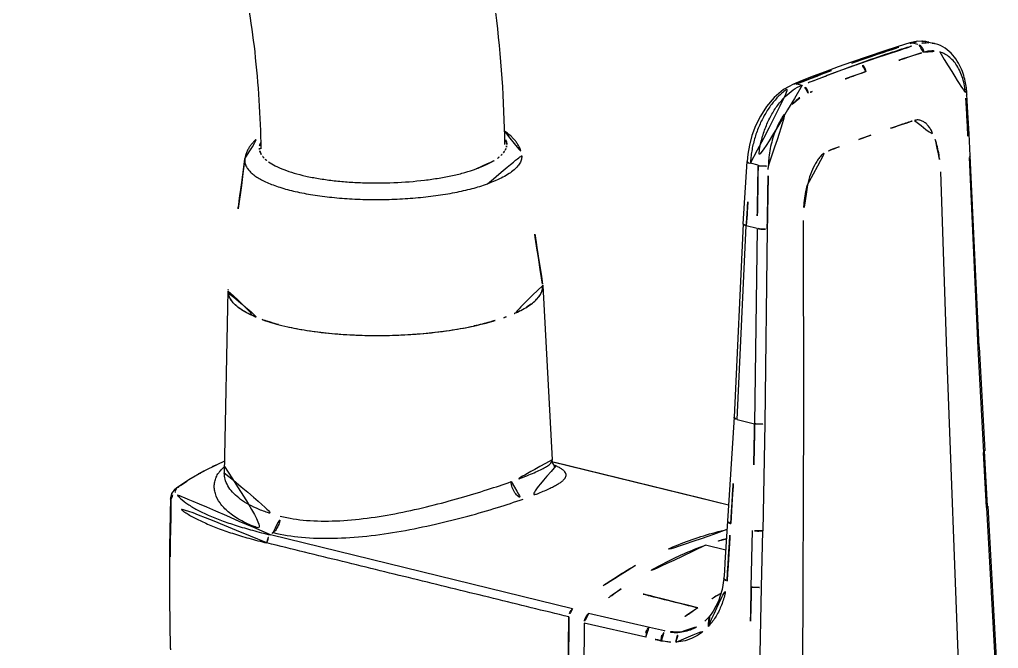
# Model space of a CAD drawing. Extents: x 16296660632 to 16296673174, y -37409619871 to -37409617131.
# Drawn here: x 16296672915.1 to 16296673039.5, y -37409617502.9 to -37409617422.8 of the extents above; entities that cross this region are included whole.
import ezdxf

# ---------------------------------------------------------------- set-up
doc = ezdxf.new("R2010")
doc.units = 0
doc.header["$LTSCALE"] = 10
doc.header["$MEASUREMENT"] = 0
doc.layers.get('0').update_dxf_attribs({"linetype": 'CONTINUOUS'})
doc.layers.add('02___PRT_ALL_AXES', color=7, linetype='CONTINUOUS')
doc.layers.add('06___PRT_ALL_SURFS', color=7, linetype='CONTINUOUS')

msp = doc.modelspace()

# ---------------------------------------------------------------- linework, layer by layer
at = {"color": 7, "linetype": 'Continuous'}
for p, q in [((16296673029.30871, -37409617425.614143), (16296673028.26391, -37409617425.819633)), ((16296673028.27887, -37409617425.815231), (16296673028.26391, -37409617425.819633)), ((16296673028.3102, -37409617425.909607), (16296673028.6154, -37409617425.814781)), ((16296673028.6154, -37409617425.814781), (16296673029.293871, -37409617425.98114)), ((16296673030.70521, -37409617425.790779), (16296673030.694559, -37409617425.790291)), ((16296673030.70014, -37409617425.719543), (16296673031.400209, -37409617425.891197)), ((16296673031.40016, -37409617425.89119), (16296673031.40011, -37409617425.891167)), ((16296673022.968519, -37409617427.535751), (16296673020.853729, -37409617428.270943)), ((16296673020.854019, -37409617428.270844), (16296673020.853729, -37409617428.270943)), ((16296673020.89325, -37409617428.377853), (16296673021.23468, -37409617428.256462)), ((16296673014.61207, -37409617430.610619), (16296673013.494881, -37409617431.05571)), ((16296673013.90332, -37409617431.030487), (16296673014.581791, -37409617431.196854)), ((16296673035.67107, -37409617434.667236), (16296673035.545759, -37409617432.377472)), ((16296673007.08017, -37409617448.845207), (16296673007.59457, -37409617440.901917)), ((16296673035.81072, -37409617440.382263), (16296673036.9491, -37409617464.65667)), ((16296673037.09973, -37409617464.492722), (16296673035.96246, -37409617440.19754)), ((16296673008.00507, -37409617441.144417), (16296673008.00139, -37409617441.201286)), ((16296673009.001089, -37409617441.388649), (16296673008.005091, -37409617441.144432)), ((16296673009.001089, -37409617441.388641), (16296673009.000481, -37409617441.446251)), ((16296673010.28953, -37409617441.930458), (16296673010.299829, -37409617441.463867)), ((16296673032.187851, -37409617442.228203), (16296673032.99271, -37409617466.342682)), ((16296673007.08017, -37409617448.846573), (16296673005.92918, -37409617473.466187)), ((16296673006.338499, -37409617473.734192), (16296673007.49069, -37409617449.085129)), ((16296673007.08017, -37409617448.845337), (16296673007.08009, -37409617448.846657)), ((16296673008.858931, -37409617449.420639), (16296673007.49069, -37409617449.085129)), ((16296673008.858931, -37409617449.420639), (16296673008.54838, -37409617474.276093)), ((16296673010.141701, -37409617449.48243), (16296673009.84553, -37409617474.265404)), ((16296673014.737049, -37409617448.415314), (16296673014.747379, -37409617472.811028)), ((16296673037.096531, -37409617464.488426), (16296673037.80471, -37409617477.744827)), ((16296673036.94075, -37409617464.655586), (16296673037.650311, -37409617477.937889)), ((16296673032.992161, -37409617466.342903), (16296673034.677219, -37409617511.402817)), ((16296673014.747801, -37409617472.810867), (16296673014.587681, -37409617518.525047)), ((16296673006.338499, -37409617473.734192), (16296673008.54838, -37409617474.276093)), ((16296673009.840151, -37409617474.26326), (16296673009.57428, -37409617487.891388)), ((16296673038.03154, -37409617484.953499), (16296673037.65041, -37409617477.938042)), ((16296673038.17662, -37409617484.763718), (16296673037.794729, -37409617477.748909)), ((16296673037.80471, -37409617477.744797), (16296673037.80484, -37409617477.748299)), ((16296672940.159121, -37409617479.494713), (16296672940.16004, -37409617479.494293)), ((16296672982.819639, -37409617478.877159), (16296672982.81988, -37409617478.881943)), ((16296672941.12398, -37409617480.521393), (16296672941.123871, -37409617480.526833)), ((16296673038.03161, -37409617484.953506), (16296673039.383801, -37409617509.443451)), ((16296673038.188801, -37409617484.758347), (16296673039.5474, -37409617509.255463)), ((16296673008.123131, -37409617495.065758), (16296673008.273029, -37409617487.862907)), ((16296673009.427589, -37409617495.09417), (16296673009.57498, -37409617487.891319)), ((16296673004.870871, -37409617490.381706), (16296673002.289921, -37409617489.748833)), ((16296673004.63958, -37409617493.973351), (16296673004.639481, -37409617493.974388)), ((16296673008.89603, -37409617520.251953), (16296673009.42761, -37409617495.094177)), ((16296672995.203569, -37409617500.217934), (16296672987.414471, -37409617498.426857)), ((16296673002.2292, -37409617499.390671), (16296673002.374689, -37409617499.254822)), ((16296673003.007799, -37409617498.533218), (16296673003.009171, -37409617498.53138)), ((16296672986.883329, -37409617499.676483), (16296672986.8034, -37409617515.188713)), ((16296672994.72431, -37409617501.453163), (16296672986.88343, -37409617499.676163)), ((16296672997.10737, -37409617500.656883), (16296672995.203569, -37409617500.217934)), ((16296672997.186831, -37409617500.672668), (16296672997.10737, -37409617500.656883))]:
    msp.add_line(p, q, dxfattribs=at)
for points in [[(16296673028.27887, -37409617425.815239), (16296673026.791759, -37409617426.279121), (16296673024.973261, -37409617426.865067), (16296673022.968519, -37409617427.535751)], [(16296673030.710529, -37409617425.721893), (16296673030.444759, -37409617425.66526), (16296673029.30871, -37409617425.614143)], [(16296673035.54582, -37409617432.378601), (16296673035.540409, -37409617432.290001), (16296673035.527519, -37409617432.109238), (16296673035.51198, -37409617431.930206), (16296673035.492781, -37409617431.743652), (16296673035.469021, -37409617431.546471), (16296673035.440559, -37409617431.342484), (16296673035.406799, -37409617431.13118), (16296673035.367069, -37409617430.91214), (16296673035.320669, -37409617430.685257), (16296673035.26685, -37409617430.450661), (16296673035.204769, -37409617430.208618), (16296673035.1336, -37409617429.959747), (16296673035.05245, -37409617429.704842), (16296673034.960381, -37409617429.444733), (16296673034.856609, -37409617429.180923), (16296673034.74061, -37409617428.915298), (16296673034.61195, -37409617428.649628), (16296673034.470169, -37409617428.385597), (16296673034.314581, -37409617428.124367), (16296673034.144329, -37409617427.867088), (16296673033.95859, -37409617427.615067), (16296673033.75651, -37409617427.369873), (16296673033.5373, -37409617427.133331), (16296673033.3004, -37409617426.907692), (16296673033.04586, -37409617426.695686), (16296673032.773161, -37409617426.499237), (16296673032.48246, -37409617426.320808), (16296673032.174419, -37409617426.163017), (16296673031.849199, -37409617426.028236), (16296673031.50424, -37409617425.918121), (16296673031.40011, -37409617425.891167)], [(16296673020.854019, -37409617428.270844), (16296673019.17107, -37409617428.876747), (16296673017.521749, -37409617429.488243), (16296673016.01339, -37409617430.062843), (16296673014.61207, -37409617430.610619)], [(16296673013.49481, -37409617431.055527), (16296673012.216351, -37409617431.749611), (16296673011.022909, -37409617432.761719), (16296673010.05179, -37409617433.913368), (16296673009.27623, -37409617435.128342), (16296673008.66888, -37409617436.368042), (16296673008.206421, -37409617437.613724), (16296673007.88059, -37409617438.831673), (16296673007.680731, -37409617439.983543), (16296673007.59494, -37409617440.901093)], [(16296673035.96525, -37409617440.180717), (16296673035.818081, -37409617437.407043), (16296673035.67107, -37409617434.667236)], [(16296673005.92979, -37409617473.465637), (16296673004.774309, -37409617491.920197), (16296673004.703409, -37409617493.04776), (16296673004.63957, -37409617493.973351)], [(16296673004.639481, -37409617493.974388), (16296673004.409639, -37409617495.390831), (16296673003.946329, -37409617496.855721), (16296673003.293909, -37409617498.119919), (16296673003.007799, -37409617498.533218)], [(16296673003.008869, -37409617498.53141), (16296673002.678301, -37409617498.938622), (16296673002.373949, -37409617499.255539)]]:
    msp.add_lwpolyline(points, dxfattribs=at)
for centre, radius, start, end in [((16296673028.44219, -37409617426.400223), 0.607375, 96.93307935, 105.59949134), ((16296673029.85458, -37409617429.411034), 3.792083, 89.24450682, 92.95369546), ((16296673030.53286, -37409617429.438972), 3.652258, 76.26368923, 87.29522458), ((16296673092.61993, -37409617626.687401), 209.259592, 107.54939408, 109.52342885), ((16296673094.16148, -37409617631.061882), 213.897738, 109.52107669, 111.46989573), ((16296673013.72834, -37409617431.642929), 0.63218, 97.2000565, 111.68153671), ((16296673015.90575, -37409617436.057999), 5.411599, 111.71705012, 115.53641984), ((16296672988.45039, -37409617435.727867), 47.048206, 3.29823175, 3.85097432), ((16296673089.243959, -37409617623.742661), 197.514318, 108.25987622, 109.49390703), ((16296673090.819, -37409617627.608307), 201.684071, 109.54931957, 110.76704), ((16296672948.07336, -37409617438.600456), 2.664225, 218.69790214, 220.08827198), ((16296672948.15365, -37409617438.533127), 2.769005, 220.08417161, 220.80386945), ((16296672974.413151, -37409617438.073753), 2.797827, 320.82789837, 321.55926635), ((16296672974.46162, -37409617438.112282), 2.735906, 321.56035877, 322.03169933), ((16296672979.816339, -37409617456.793747), 1.790568, 350.79687449, 3.06969694), ((16296672979.83024, -37409617456.794884), 1.776744, 3.13054665, 5.77993702), ((16296672943.37974, -37409617457.406143), 1.766328, 178.78293334, 180.21200972), ((16296672943.382629, -37409617457.406197), 1.769217, 177.74250247, 178.78293334), ((16296672943.397511, -37409617457.406982), 1.784121, 173.80470033, 177.73637876), ((16296672978.862789, -37409617456.396019), 2.830971, 325.3402825, 329.81604366), ((16296672976.168381, -37409617453.741943), 6.630495, 305.93885594, 308.85181409), ((16296672969.750839, -37409617441.274719), 20.696507, 289.46995648, 291.82482809), ((16296672972.920549, -37409617448.474609), 12.826406, 295.87357992, 298.11304383), ((16296672952.710791, -37409617506.811607), 30.062568, 114.6780226, 118.01682347), ((16296672951.816811, -37409617505.160156), 28.184617, 118.36602306, 121.84079794), ((16296672952.302191, -37409617506.034187), 29.184311, 118.02572663, 118.38919732), ((16296672979.29418, -37409617488.56086), 9.761398, 65.91544329, 67.19078882), ((16296673015.312851, -37409617526.477654), 38.969305, 105.40414312, 109.52301685), ((16296673024.00691, -37409617542.61586), 57.373113, 124.39539259, 129.62786903), ((16296673033.39216, -37409617546.140709), 58.102475, 120.1079515, 123.51842397), ((16296673037.48057, -37409617552.189827), 65.403369, 123.5782246, 128.03047764), ((16296672936.844801, -37409617756.490311), 261.522589, 76.78756397, 77.21361751), ((16296673000.24052, -37409617486.856216), 15.464217, 256.45611997, 256.75076959), ((16296672998.595949, -37409617495.536034), 5.29597, 274.64359161, 275.07914342)]:
    msp.add_arc(centre, radius, start, end, dxfattribs=at)
for points, knots in [([(16296672976.803921, -37409617438.760719), (16296672976.70966, -37409617433.142113), (16296672975.967831, -37409617422.105347), (16296672973.095711, -37409617406.096123), (16296672968.490219, -37409617391.171341), (16296672962.16984, -37409617377.60878), (16296672955.423611, -37409617367.570381), (16296672949.215931, -37409617360.569168), (16296672944.213249, -37409617355.891907), (16296672938.84304, -37409617351.783546), (16296672933.13382, -37409617348.286926), (16296672927.12668, -37409617345.439171), (16296672922.948509, -37409617343.994957), (16296672920.831791, -37409617343.39225)], [0, 0, 0, 0, 0.1425400312, 0.2799700351, 0.4116913694, 0.5376178946, 0.6582384173, 0.7169149049, 0.7746714502, 0.8316837296, 0.8881348061, 0.9441738186, 1, 1, 1, 1]), ([(16296672945.81101, -37409617439.280693), (16296672945.74205, -37409617435.170738), (16296672945.245291, -37409617427.165169), (16296672943.37047, -37409617415.653717), (16296672940.456011, -37409617405.154984), (16296672936.61511, -37409617395.899963), (16296672932.004431, -37409617388.076843), (16296672926.80426, -37409617381.809372), (16296672921.194019, -37409617377.118263), (16296672917.118389, -37409617374.94426), (16296672915.089661, -37409617374.138931)], [0, 0, 0, 0, 0.1626737473, 0.3168600005, 0.4607679598, 0.592906676, 0.7122959661, 0.8188124054, 0.9136191199, 1, 1, 1, 1]), ([(16296673028.615419, -37409617425.814789), (16296673028.594891, -37409617425.809517), (16296673028.514009, -37409617425.792427), (16296673028.42989, -37409617425.789864), (16296673028.368879, -37409617425.797287)], [0, 0, 0, 0, 0.2563542548, 1, 1, 1, 1]), ([(16296673028.615419, -37409617425.814789), (16296673028.70241, -37409617425.787689), (16296673029.043501, -37409617425.692139), (16296673029.396429, -37409617425.637482), (16296673029.65918, -37409617425.623978)], [0, 0, 0, 0, 0.2572343074, 1, 1, 1, 1]), ([(16296673030.694559, -37409617425.790291), (16296673030.46269, -37409617425.779907), (16296673029.987301, -37409617425.803307), (16296673029.523809, -37409617425.909302), (16296673029.293871, -37409617425.98114)], [0, 0, 0, 0, 0.4907119163, 1, 1, 1, 1]), ([(16296673029.904579, -37409617425.61927), (16296673029.9722, -37409617425.620178), (16296673030.23971, -37409617425.631027), (16296673030.50609, -37409617425.671806), (16296673030.700411, -37409617425.719391)], [0, 0, 0, 0, 0.2526617068, 1, 1, 1, 1]), ([(16296673021.23468, -37409617428.256462), (16296673022.407761, -37409617427.840317), (16296673024.17243, -37409617427.235619), (16296673026.534651, -37409617426.463997), (16296673027.71829, -37409617426.093353), (16296673028.3102, -37409617425.909607)], [0, 0, 0, 0, 0.5008877687, 0.7505980293, 1, 1, 1, 1]), ([(16296673021.925051, -37409617428.425743), (16296673023.147739, -37409617427.992279), (16296673024.986151, -37409617427.361343), (16296673027.1406, -37409617426.659401), (16296673028.37077, -37409617426.268387), (16296673028.98637, -37409617426.077271), (16296673029.293871, -37409617425.98114)], [0, 0, 0, 0, 0.5012437266, 0.7509410431, 0.8755151336, 1, 1, 1, 1]), ([(16296673030.03899, -37409617427.007607), (16296673030.028589, -37409617426.892403), (16296673029.98922, -37409617426.717117), (16296673029.892891, -37409617426.498596), (16296673029.76889, -37409617426.296738), (16296673029.57865, -37409617426.098801), (16296673029.386271, -37409617426.003647), (16296673029.293871, -37409617425.98114)], [0, 0, 0, 0, 0.2587426267, 0.3961700436, 0.5329850928, 0.7872720807, 1, 1, 1, 1]), ([(16296673029.522261, -37409617427.168053), (16296673029.5651, -37409617427.154503), (16296673029.737061, -37409617427.100121), (16296673029.90954, -37409617427.047394), (16296673030.03898, -37409617427.007599)], [0, 0, 0, 0, 0.2491261851, 1, 1, 1, 1]), ([(16296673030.03898, -37409617427.007607), (16296673030.376329, -37409617426.903954), (16296673031.067369, -37409617426.783257), (16296673031.765341, -37409617426.874947), (16296673032.089781, -37409617426.970947)], [0, 0, 0, 0, 0.510534014, 1, 1, 1, 1]), ([(16296673032.089781, -37409617426.970909), (16296673032.317591, -37409617427.038307), (16296673032.76704, -37409617427.226997), (16296673033.380461, -37409617427.652252), (16296673033.927259, -37409617428.213577), (16296673034.57608, -37409617429.154083), (16296673035.0284, -37409617430.294128), (16296673035.260571, -37409617431.376038), (16296673035.352301, -37409617432.046997), (16296673035.380541, -37409617432.392776), (16296673035.392361, -37409617432.568077)], [0, 0, 0, 0, 0.1033698707, 0.2102027927, 0.3227126216, 0.4424375786, 0.7055085077, 0.8490990013, 0.9235454636, 1, 1, 1, 1]), ([(16296673021.925051, -37409617428.425743), (16296673020.6959, -37409617428.861504), (16296673018.856079, -37409617429.534843), (16296673016.720579, -37409617430.353622), (16296673015.498541, -37409617430.831879), (16296673014.88796, -37409617431.075562), (16296673014.581791, -37409617431.196854)], [0, 0, 0, 0, 0.4984390627, 0.7487327356, 0.8741336014, 1, 1, 1, 1]), ([(16296673021.23468, -37409617428.256462), (16296673021.17111, -37409617428.240883), (16296673021.041771, -37409617428.226151), (16296673020.91329, -37409617428.249771), (16296673020.853979, -37409617428.270699)], [0, 0, 0, 0, 0.5099136625, 1, 1, 1, 1]), ([(16296673013.90332, -37409617431.030487), (16296673014.483761, -37409617430.798462), (16296673015.643909, -37409617430.336357), (16296673017.969879, -37409617429.44117), (16296673019.722071, -37409617428.795647), (16296673020.89325, -37409617428.377853)], [0, 0, 0, 0, 0.2508190016, 0.5010626119, 1, 1, 1, 1]), ([(16296673022.68681, -37409617429.459267), (16296673022.675079, -37409617429.343567), (16296673022.63339, -37409617429.167557), (16296673022.53356, -37409617428.947792), (16296673022.358681, -37409617428.666847), (16296673022.127331, -37409617428.475327), (16296673021.92506, -37409617428.425743)], [0, 0, 0, 0, 0.2591944689, 0.3976741578, 0.5358722144, 1, 1, 1, 1]), ([(16296673008.0051, -37409617441.144432), (16296673008.013229, -37409617441.015388), (16296673008.03079, -37409617440.756081), (16296673008.08238, -37409617440.234596), (16296673008.175381, -37409617439.579201), (16296673008.33358, -37409617438.795036), (16296673008.60331, -37409617437.757309), (16296673009.045839, -37409617436.498062), (16296673009.72851, -37409617435.079521), (16296673010.5448, -37409617433.799179), (16296673011.467159, -37409617432.695396), (16296673012.469761, -37409617431.804733), (16296673013.203131, -37409617431.351593), (16296673013.572889, -37409617431.175056)], [0, 0, 0, 0, 0.0326008229, 0.0655227993, 0.1321039491, 0.1994052067, 0.2671051371, 0.4023286088, 0.535189691, 0.6631776045, 0.7842106496, 0.8966901685, 1, 1, 1, 1]), ([(16296673014.581791, -37409617431.196854), (16296673013.78438, -37409617431.512947), (16296673012.65729, -37409617432.327637), (16296673011.445589, -37409617433.744003), (16296673010.613171, -37409617435.055794), (16296673009.930559, -37409617436.524673), (16296673009.41625, -37409617438.101883), (16296673009.09198, -37409617439.734673), (16296673009.00742, -37409617440.840477), (16296673009.001089, -37409617441.388649)], [0, 0, 0, 0, 0.2109533748, 0.3306605003, 0.4581945638, 0.5915102769, 0.728079369, 0.8651788799, 1, 1, 1, 1]), ([(16296673013.90332, -37409617431.030487), (16296673013.881981, -37409617431.025543), (16296673013.798349, -37409617431.009613), (16296673013.711821, -37409617431.00779), (16296673013.649111, -37409617431.015732)], [0, 0, 0, 0, 0.2573825531, 1, 1, 1, 1]), ([(16296673015.357559, -37409617432.212448), (16296673015.342489, -37409617432.098228), (16296673015.29631, -37409617431.92514), (16296673015.192369, -37409617431.709633), (16296673015.0131, -37409617431.433998), (16296673014.78281, -37409617431.246513), (16296673014.581791, -37409617431.196854)], [0, 0, 0, 0, 0.2586401225, 0.3969792559, 0.5351641374, 1, 1, 1, 1]), ([(16296673015.872499, -37409617432.007141), (16296673015.82992, -37409617432.023903), (16296673015.65794, -37409617432.091476), (16296673015.48658, -37409617432.160652), (16296673015.357559, -37409617432.212448)], [0, 0, 0, 0, 0.2476159561, 1, 1, 1, 1]), ([(16296673013.32612, -37409617433.623016), (16296673013.48118, -37409617433.464737), (16296673014.08419, -37409617432.898773), (16296673014.79525, -37409617432.438232), (16296673015.357559, -37409617432.212448)], [0, 0, 0, 0, 0.2677668621, 1, 1, 1, 1]), ([(16296673035.42065, -37409617433.021004), (16296673035.438471, -37409617433.32769), (16296673035.471649, -37409617433.941238), (16296673035.53989, -37409617435.168282), (16296673035.65661, -37409617437.315826), (16296673035.75465, -37409617439.156708), (16296673035.819111, -37409617440.384018)], [0, 0, 0, 0, 0.1249885238, 0.2499838162, 0.4999866929, 1, 1, 1, 1]), ([(16296673035.54582, -37409617432.378601), (16296673035.546761, -37409617432.3955), (16296673035.537571, -37409617432.443367), (16296673035.48163, -37409617432.51104), (16296673035.42519, -37409617432.549217), (16296673035.392361, -37409617432.568077)], [0, 0, 0, 0, 0.199512254, 0.5535613775, 1, 1, 1, 1]), ([(16296673010.29985, -37409617441.463867), (16296673010.30179, -37409617441.372131), (16296673010.30567, -37409617441.189201), (16296673010.32378, -37409617440.822929), (16296673010.377081, -37409617440.17894), (16296673010.516121, -37409617439.26049), (16296673010.777531, -37409617438.175774), (16296673011.243971, -37409617436.789963), (16296673012.016769, -37409617435.206978), (16296673012.86138, -37409617434.097397), (16296673013.326111, -37409617433.622993)], [0, 0, 0, 0, 0.03205468, 0.0639135571, 0.1280968353, 0.2577312656, 0.3879732103, 0.5173801708, 0.7679992052, 1, 1, 1, 1]), ([(16296673027.35743, -37409617436.174248), (16296673027.48522, -37409617436.131981), (16296673027.7402, -37409617436.046822), (16296673028.124861, -37409617435.92469), (16296673028.50778, -37409617435.799271), (16296673028.761169, -37409617435.707703), (16296673028.89122, -37409617435.674599)], [0, 0, 0, 0, 0.2503133698, 0.4999643547, 0.7504374255, 1, 1, 1, 1]), ([(16296673028.891171, -37409617435.676163), (16296673029.03628, -37409617435.63414), (16296673029.337351, -37409617435.597359), (16296673029.77907, -37409617435.69677), (16296673030.17469, -37409617435.923157), (16296673030.52286, -37409617436.244164), (16296673030.828279, -37409617436.637512), (16296673031.19194, -37409617437.249489), (16296673031.400681, -37409617437.756416), (16296673031.520741, -37409617438.107224)], [0, 0, 0, 0, 0.1151175151, 0.2259268704, 0.3392618727, 0.4584645726, 0.5846536935, 0.717459172, 1, 1, 1, 1]), ([(16296672976.72897, -37409617437.052399), (16296672976.99316, -37409617437.223969), (16296672977.372629, -37409617437.503082), (16296672977.827721, -37409617437.929237), (16296672978.13522, -37409617438.275818), (16296672978.40686, -37409617438.653381), (16296672978.635771, -37409617439.062752), (16296672978.8134, -37409617439.504387), (16296672978.89007, -37409617439.815323), (16296672978.91745, -37409617439.974533)], [0, 0, 0, 0, 0.2515568734, 0.3745879324, 0.4973665418, 0.6209461919, 0.7453169813, 0.8709940202, 1, 1, 1, 1]), ([(16296672943.737619, -37409617440.565353), (16296672943.75869, -37409617440.412193), (16296672943.821199, -37409617440.111862), (16296672943.97349, -37409617439.68161), (16296672944.17452, -37409617439.278969), (16296672944.416519, -37409617438.904282), (16296672944.69352, -37409617438.55764), (16296672945.105709, -37409617438.128197), (16296672945.45241, -37409617437.842331), (16296672945.69486, -37409617437.665497)], [0, 0, 0, 0, 0.1290240183, 0.2550350242, 0.3798733047, 0.5037295487, 0.6265869066, 0.7495738102, 1, 1, 1, 1]), ([(16296672977.034849, -37409617438.728058), (16296672977.035669, -37409617438.579918), (16296672976.98613, -37409617438.269814), (16296672976.847281, -37409617437.990097), (16296672976.760771, -37409617437.855476)], [0, 0, 0, 0, 0.4807346024, 1, 1, 1, 1]), ([(16296673031.520741, -37409617438.107224), (16296673031.62812, -37409617438.420502), (16296673031.812099, -37409617439.072258), (16296673032.0765, -37409617440.443817), (16296673032.166731, -37409617441.508553), (16296673032.187851, -37409617442.22818)], [0, 0, 0, 0, 0.2372531481, 0.4842342988, 1, 1, 1, 1]), ([(16296672945.57626, -37409617439.194344), (16296672945.576099, -37409617439.224564), (16296672945.57937, -37409617439.346207), (16296672945.598789, -37409617439.467361), (16296672945.62154, -37409617439.555931)], [0, 0, 0, 0, 0.2483585286, 1, 1, 1, 1]), ([(16296672945.76157, -37409617438.483551), (16296672945.70327, -37409617438.596336), (16296672945.61091, -37409617438.827423), (16296672945.576929, -37409617439.074707), (16296672945.57626, -37409617439.194344)], [0, 0, 0, 0, 0.5148701363, 1, 1, 1, 1]), ([(16296672945.62154, -37409617439.555931), (16296672945.6534, -37409617439.679977), (16296672945.75432, -37409617439.932228), (16296672945.90605, -37409617440.156288), (16296672945.994061, -37409617440.266167)], [0, 0, 0, 0, 0.4763747298, 1, 1, 1, 1]), ([(16296672976.618481, -37409617439.795479), (16296672976.640301, -37409617439.767517), (16296672976.722019, -37409617439.65847), (16296672976.79488, -37409617439.542633), (16296672976.841921, -37409617439.453453)], [0, 0, 0, 0, 0.2601586455, 1, 1, 1, 1]), ([(16296672976.841921, -37409617439.453453), (16296672976.857611, -37409617439.423714), (16296672976.91538, -37409617439.307129), (16296672976.960779, -37409617439.184258), (16296672976.98558, -37409617439.091019)], [0, 0, 0, 0, 0.2584327148, 1, 1, 1, 1]), ([(16296672976.98558, -37409617439.091019), (16296672976.993561, -37409617439.060997), (16296672977.02142, -37409617438.94191), (16296672977.034349, -37409617438.819267), (16296672977.034849, -37409617438.728058)], [0, 0, 0, 0, 0.2540305065, 1, 1, 1, 1]), ([(16296673019.308069, -37409617439.027542), (16296673019.18033, -37409617439.075981), (16296673018.92473, -37409617439.172981), (16296673018.541719, -37409617439.320007), (16296673018.22286, -37409617439.443703), (16296673017.967199, -37409617439.541634), (16296673017.839109, -37409617439.590088), (16296673017.77589, -37409617439.616623)], [0, 0, 0, 0, 0.2496747153, 0.4996315795, 0.7497817449, 0.8747026418, 1, 1, 1, 1]), ([(16296672943.737619, -37409617440.565353), (16296672943.71932, -37409617440.69838), (16296672943.716801, -37409617440.973862), (16296672943.82337, -37409617441.384583), (16296672944.03619, -37409617441.78566), (16296672944.350809, -37409617442.17511), (16296672944.764191, -37409617442.55246), (16296672945.27389, -37409617442.916718), (16296672945.877239, -37409617443.266457), (16296672946.571051, -37409617443.599953), (16296672947.3515, -37409617443.91539), (16296672948.543289, -37409617444.323517), (16296672950.21928, -37409617444.76696), (16296672952.425369, -37409617445.185783), (16296672954.840349, -37409617445.497383), (16296672957.407681, -37409617445.694122), (16296672960.06727, -37409617445.771049), (16296672962.75662, -37409617445.726227), (16296672965.4125, -37409617445.560707), (16296672967.97249, -37409617445.278526), (16296672970.376711, -37409617444.886574), (16296672972.568859, -37409617444.394508), (16296672973.938511, -37409617443.982964), (16296672974.57464, -37409617443.757439)], [0, 0, 0, 0, 0.0122541432, 0.0248060119, 0.0383365729, 0.0533745376, 0.0702779067, 0.0892625714, 0.1104393226, 0.1338434632, 0.1594553009, 0.1872137763, 0.2487586023, 0.3174635274, 0.3920046112, 0.4708536398, 0.5523436241, 0.63472626, 0.716226284, 0.7950951111, 0.8696649966, 0.9384077923, 1, 1, 1, 1]), ([(16296672946.05765, -37409617440.342598), (16296672946.077339, -37409617440.365402), (16296672946.1604, -37409617440.458549), (16296672946.24922, -37409617440.546509), (16296672946.31897, -37409617440.610497)], [0, 0, 0, 0, 0.2414566295, 1, 1, 1, 1]), ([(16296672946.31897, -37409617440.610497), (16296672946.35029, -37409617440.639229), (16296672946.48329, -37409617440.757088), (16296672946.623949, -37409617440.866173), (16296672946.73387, -37409617440.944878)], [0, 0, 0, 0, 0.2391703166, 1, 1, 1, 1]), ([(16296672973.13518, -37409617441.861771), (16296672973.409401, -37409617441.764549), (16296672973.930691, -37409617441.565598), (16296672974.66013, -37409617441.237137), (16296672975.299431, -37409617440.893463), (16296672975.683781, -37409617440.641891), (16296672975.857981, -37409617440.512993)], [0, 0, 0, 0, 0.2863314001, 0.5488055416, 0.786737292, 1, 1, 1, 1]), ([(16296672974.57464, -37409617443.757439), (16296672974.93026, -37409617443.631363), (16296672975.60013, -37409617443.372871), (16296672976.52417, -37409617442.939827), (16296672977.30957, -37409617442.484627), (16296672977.9501, -37409617442.010513), (16296672978.440769, -37409617441.520393), (16296672978.729059, -37409617441.085312), (16296672978.868401, -37409617440.736481), (16296672978.928579, -37409617440.481499), (16296672978.947149, -37409617440.226212), (16296672978.931721, -37409617440.057533), (16296672978.91745, -37409617439.974533)], [0, 0, 0, 0, 0.1835923086, 0.3491093973, 0.4960726216, 0.6246180325, 0.7358008975, 0.8320529261, 0.8759720992, 0.917999891, 0.9590223317, 1, 1, 1, 1]), ([(16296672975.857981, -37409617440.512993), (16296672975.895941, -37409617440.484909), (16296672976.040001, -37409617440.375443), (16296672976.17835, -37409617440.258324), (16296672976.275921, -37409617440.16687)], [0, 0, 0, 0, 0.2609554913, 1, 1, 1, 1]), ([(16296672976.275921, -37409617440.16687), (16296672976.30426, -37409617440.140312), (16296672976.411539, -37409617440.036743), (16296672976.51252, -37409617439.926514), (16296672976.58218, -37409617439.841003)], [0, 0, 0, 0, 0.2604207998, 1, 1, 1, 1]), ([(16296673007.594879, -37409617440.901939), (16296673007.590321, -37409617440.966843), (16296673007.69138, -37409617441.06723), (16296673007.84063, -37409617441.1436), (16296673007.944929, -37409617441.183083), (16296673008.001249, -37409617441.201187)], [0, 0, 0, 0, 0.3725295762, 0.6612528136, 1, 1, 1, 1]), ([(16296673015.258671, -37409617443.872437), (16296673015.369141, -37409617443.426857), (16296673015.627831, -37409617442.554237), (16296673016.07107, -37409617441.515427), (16296673016.516821, -37409617440.764458), (16296673016.889681, -37409617440.274979), (16296673017.302589, -37409617439.87809), (16296673017.61628, -37409617439.683723), (16296673017.7759, -37409617439.61673)], [0, 0, 0, 0, 0.2708018206, 0.5360559387, 0.6636255366, 0.7851741, 0.897882899, 1, 1, 1, 1]), ([(16296673035.96163, -37409617440.181023), (16296673035.96195, -37409617440.198303), (16296673035.95273, -37409617440.246529), (16296673035.899879, -37409617440.318871), (16296673035.8438, -37409617440.361107), (16296673035.81072, -37409617440.382263)], [0, 0, 0, 0, 0.1986667981, 0.5487623741, 1, 1, 1, 1]), ([(16296672946.73387, -37409617440.944878), (16296672947.00872, -37409617441.141693), (16296672947.64683, -37409617441.514053), (16296672948.74135, -37409617441.987183), (16296672950.03569, -37409617442.413353), (16296672951.50985, -37409617442.785431), (16296672953.141081, -37409617443.097343), (16296672954.903431, -37409617443.343819), (16296672956.768801, -37409617443.520782), (16296672959.37277, -37409617443.660927), (16296672962.660009, -37409617443.647667), (16296672965.90646, -37409617443.393799), (16296672968.389919, -37409617443.041397), (16296672970.1059, -37409617442.716949), (16296672971.680519, -37409617442.333298), (16296672972.670441, -37409617442.026527), (16296672973.13518, -37409617441.861771)], [0, 0, 0, 0, 0.0375578236, 0.0817223305, 0.1322906143, 0.1887836063, 0.2505294332, 0.316714229, 0.3864172338, 0.4586390533, 0.6063697453, 0.7512762666, 0.8200248593, 0.8849695874, 0.9452190445, 1, 1, 1, 1]), ([(16296673009.00061, -37409617441.446281), (16296673008.996901, -37409617441.77816), (16296673008.98465, -37409617442.442307), (16296673008.962509, -37409617443.771103), (16296673008.93298, -37409617445.432571), (16296673008.896709, -37409617447.426231), (16296673008.87166, -37409617448.755257), (16296673008.85899, -37409617449.419762)], [0, 0, 0, 0, 0.1248562022, 0.2498865616, 0.4999450496, 0.7499784568, 1, 1, 1, 1]), ([(16296673009.00061, -37409617441.446297), (16296673009.09623, -37409617441.468613), (16296673009.311371, -37409617441.501907), (16296673009.647631, -37409617441.521347), (16296673009.985279, -37409617441.510933), (16296673010.20261, -37409617441.483482), (16296673010.299829, -37409617441.463867)], [0, 0, 0, 0, 0.225423176, 0.4984297753, 0.7723048549, 1, 1, 1, 1]), ([(16296673010.148041, -37409617449.484901), (16296673010.17157, -37409617448.22612), (16296673010.207029, -37409617446.337723), (16296673010.24803, -37409617444.13446), (16296673010.2721, -37409617442.875099), (16296673010.28299, -37409617442.245331), (16296673010.289551, -37409617441.93045)], [0, 0, 0, 0, 0.4998828072, 0.7499154423, 0.8749521439, 1, 1, 1, 1]), ([(16296673015.258659, -37409617443.872452), (16296673015.072941, -37409617444.621513), (16296673014.814329, -37409617446.131607), (16296673014.733749, -37409617447.659889), (16296673014.737049, -37409617448.415123)], [0, 0, 0, 0, 0.5054014028, 1, 1, 1, 1]), ([(16296673007.08009, -37409617448.846809), (16296673007.079611, -37409617448.857048), (16296673007.08412, -37409617448.879562), (16296673007.106421, -37409617448.909843), (16296673007.14114, -37409617448.939346), (16296673007.18787, -37409617448.970779), (16296673007.24678, -37409617449.003517), (16296673007.34726, -37409617449.047791), (16296673007.4314, -37409617449.071739), (16296673007.490801, -37409617449.086037)], [0, 0, 0, 0, 0.0620256814, 0.1331954718, 0.2233160664, 0.3368202861, 0.4733264717, 0.6304615097, 1, 1, 1, 1]), ([(16296673009.55327, -37409617449.513977), (16296673009.49029, -37409617449.516357), (16296673009.39584, -37409617449.516342), (16296673009.271629, -37409617449.502586), (16296673009.153469, -37409617449.479813), (16296673009.015301, -37409617449.44886), (16296673008.90579, -37409617449.430931), (16296673008.854259, -37409617449.42115)], [0, 0, 0, 0, 0.2673208608, 0.3994966879, 0.529496871, 0.7775158534, 1, 1, 1, 1]), ([(16296673009.55327, -37409617449.513977), (16296673009.657471, -37409617449.51722), (16296673009.854309, -37409617449.51548), (16296673010.05047, -37409617449.496964), (16296673010.141701, -37409617449.48243)], [0, 0, 0, 0, 0.5301985877, 1, 1, 1, 1]), ([(16296672981.58386, -37409617457.080116), (16296672981.57378, -37409617457.142441), (16296672981.518391, -37409617457.400574), (16296672981.41066, -37409617457.646004), (16296672981.309919, -37409617457.819366)], [0, 0, 0, 0, 0.2394789584, 1, 1, 1, 1]), ([(16296672941.61342, -37409617457.412682), (16296672941.61405, -37409617457.581207), (16296672941.66683, -37409617457.931), (16296672941.8939, -37409617458.43647), (16296672942.261669, -37409617458.925491), (16296672942.76441, -37409617459.397331), (16296672943.398621, -37409617459.851044), (16296672944.471331, -37409617460.46154), (16296672945.376329, -37409617460.833069), (16296672946.01947, -37409617461.061256)], [0, 0, 0, 0, 0.0838776251, 0.1733343107, 0.2731277432, 0.3864587158, 0.5152332938, 0.6603535007, 1, 1, 1, 1]), ([(16296672981.191389, -37409617458.005989), (16296672981.137341, -37409617458.084381), (16296672980.88484, -37409617458.416252), (16296672980.577909, -37409617458.703934), (16296672980.32774, -37409617458.905579)], [0, 0, 0, 0, 0.2285914556, 1, 1, 1, 1]), ([(16296672980.059971, -37409617459.110283), (16296672979.9785, -37409617459.169456), (16296672979.62574, -37409617459.414688), (16296672979.254511, -37409617459.632721), (16296672978.9645, -37409617459.78775)], [0, 0, 0, 0, 0.2344248221, 1, 1, 1, 1]), ([(16296672978.517799, -37409617460.015289), (16296672978.43331, -37409617460.056351), (16296672978.080151, -37409617460.22361), (16296672977.720671, -37409617460.37738), (16296672977.445169, -37409617460.487808)], [0, 0, 0, 0, 0.2404144973, 1, 1, 1, 1]), ([(16296672946.01947, -37409617461.061256), (16296672946.92734, -37409617461.383369), (16296672948.932631, -37409617461.940041), (16296672952.184271, -37409617462.53019), (16296672955.80212, -37409617462.917107), (16296672959.645651, -37409617463.084297), (16296672963.565821, -37409617463.024544), (16296672967.410061, -37409617462.740158), (16296672971.02845, -37409617462.242783), (16296672973.33112, -37409617461.755127), (16296672974.4139, -37409617461.4702)], [0, 0, 0, 0, 0.1006520161, 0.2168992874, 0.3449936428, 0.4805084239, 0.6186285226, 0.754406454, 0.8830145486, 1, 1, 1, 1]), ([(16296672974.4139, -37409617461.4702), (16296672974.611271, -37409617461.418266), (16296672975.362961, -37409617461.213097), (16296672976.10721, -37409617460.979889), (16296672976.649269, -37409617460.78772)], [0, 0, 0, 0, 0.2619194845, 1, 1, 1, 1]), ([(16296673036.94075, -37409617464.655586), (16296673036.9639, -37409617464.644493), (16296673037.00523, -37409617464.621498), (16296673037.06636, -37409617464.574501), (16296673037.09671, -37409617464.524277), (16296673037.09663, -37409617464.493309)], [0, 0, 0, 0, 0.3298250566, 0.6021609559, 1, 1, 1, 1]), ([(16296673005.92975, -37409617473.466187), (16296673005.92812, -37409617473.492844), (16296673005.944389, -37409617473.537086), (16296673005.987061, -37409617473.58284), (16296673006.055, -37409617473.633751), (16296673006.173309, -37409617473.68837), (16296673006.278839, -37409617473.719711), (16296673006.3384, -37409617473.734238)], [0, 0, 0, 0, 0.1548697325, 0.2501794879, 0.3626876844, 0.644467981, 1, 1, 1, 1]), ([(16296673008.53956, -37409617474.278557), (16296673008.63851, -37409617474.303169), (16296673008.8543, -37409617474.336029), (16296673009.18796, -37409617474.348412), (16296673009.5228, -37409617474.327347), (16296673009.74003, -37409617474.289879), (16296673009.840151, -37409617474.26326)], [0, 0, 0, 0, 0.2333286456, 0.4974498419, 0.7629187234, 1, 1, 1, 1]), ([(16296673037.794729, -37409617477.74884), (16296673037.79562, -37409617477.765022), (16296673037.790239, -37409617477.80011), (16296673037.76174, -37409617477.849777), (16296673037.714029, -37409617477.897263), (16296673037.673559, -37409617477.924477), (16296673037.650591, -37409617477.937897)], [0, 0, 0, 0, 0.1953545586, 0.4152983848, 0.6792516955, 1, 1, 1, 1]), ([(16296672982.81987, -37409617478.881844), (16296672982.82905, -37409617479.094383), (16296672982.601431, -37409617479.360077), (16296672982.30492, -37409617479.591904), (16296672981.974211, -37409617479.813263), (16296672981.45554, -37409617480.096527), (16296672980.70575, -37409617480.447731), (16296672979.80007, -37409617480.827057), (16296672978.74478, -37409617481.235046), (16296672977.989639, -37409617481.5093), (16296672977.58876, -37409617481.651428)], [0, 0, 0, 0, 0.1055570382, 0.145133916, 0.1909027658, 0.3017182805, 0.4386469017, 0.6013635549, 0.7889418781, 1, 1, 1, 1]), ([(16296672941.13995, -37409617479.728416), (16296672940.957331, -37409617479.892822), (16296672940.70265, -37409617480.150368), (16296672940.411289, -37409617480.520782), (16296672940.17148, -37409617480.882927), (16296672940.000549, -37409617481.271347), (16296672939.90015, -37409617481.669502), (16296672939.839911, -37409617482.067017), (16296672939.84123, -37409617482.575974), (16296672940.010981, -37409617483.4123), (16296672940.56139, -37409617484.463593), (16296672941.65448, -37409617485.599518), (16296672943.173599, -37409617486.624092), (16296672945.104959, -37409617487.500221), (16296672946.55439, -37409617487.936943), (16296672947.33786, -37409617488.129066)], [0, 0, 0, 0, 0.0563878492, 0.0827771999, 0.1080568879, 0.1559413181, 0.179167435, 0.2021592826, 0.2480712572, 0.2951002878, 0.3968704094, 0.5150417616, 0.6535980258, 0.8148824403, 1, 1, 1, 1]), ([(16296672941.123871, -37409617480.526833), (16296672941.118441, -37409617480.805077), (16296672941.193569, -37409617481.384048), (16296672941.55216, -37409617482.221428), (16296672942.145729, -37409617483.023376), (16296672942.96427, -37409617483.775482), (16296672943.998381, -37409617484.465797), (16296672945.237089, -37409617485.083946), (16296672946.66629, -37409617485.622864), (16296672947.691601, -37409617485.916313), (16296672948.23181, -37409617486.048798)], [0, 0, 0, 0, 0.0867985765, 0.1791967035, 0.2812273273, 0.3956699001, 0.5242285202, 0.6677768993, 0.8265200684, 1, 1, 1, 1]), ([(16296672983.277651, -37409617479.649246), (16296672983.429689, -37409617479.717323), (16296672983.705601, -37409617479.850143), (16296672984.066931, -37409617480.065483), (16296672984.338249, -37409617480.281914), (16296672984.52026, -37409617480.505211), (16296672984.604509, -37409617480.745667), (16296672984.574421, -37409617480.995537), (16296672984.439289, -37409617481.240097), (16296672984.211651, -37409617481.486031), (16296672983.891159, -37409617481.740318), (16296672983.477221, -37409617482.005867), (16296672982.969931, -37409617482.284149), (16296672982.11824, -37409617482.698067), (16296672980.82933, -37409617483.23761), (16296672979.72809, -37409617483.6455), (16296672979.122629, -37409617483.860153)], [0, 0, 0, 0, 0.0605034243, 0.1111126917, 0.1524812538, 0.1860136674, 0.2144974875, 0.2424289515, 0.2746171495, 0.3143764352, 0.3634889521, 0.4228360419, 0.4928115164, 0.5735291924, 0.7666772276, 1, 1, 1, 1]), ([(16296672935.54035, -37409617482.151947), (16296672935.76969, -37409617481.991158), (16296672936.23287, -37409617481.670448), (16296672936.70715, -37409617481.366287), (16296672936.94771, -37409617481.216843)], [0, 0, 0, 0, 0.4972398564, 1, 1, 1, 1]), ([(16296672948.23181, -37409617486.048798), (16296672949.327999, -37409617486.317619), (16296672951.6875, -37409617486.665176), (16296672955.393881, -37409617486.704552), (16296672959.32107, -37409617486.344902), (16296672963.325689, -37409617485.669273), (16296672967.27227, -37409617484.774986), (16296672971.025419, -37409617483.76133), (16296672974.44775, -37409617482.72097), (16296672976.59516, -37409617482.00367), (16296672977.58876, -37409617481.651428)], [0, 0, 0, 0, 0.1127775742, 0.2371048622, 0.3696282164, 0.5062927857, 0.6426309552, 0.7738170481, 0.8946650282, 1, 1, 1, 1]), ([(16296672977.588751, -37409617481.651428), (16296672977.60006, -37409617481.902634), (16296672977.67433, -37409617482.280907), (16296672977.868971, -37409617482.747414), (16296672978.11845, -37409617483.169792), (16296672978.510521, -37409617483.597527), (16296672978.918859, -37409617483.810188), (16296672979.122629, -37409617483.860153)], [0, 0, 0, 0, 0.2645663442, 0.3987043936, 0.5307140781, 0.7792588444, 1, 1, 1, 1]), ([(16296672947.33786, -37409617488.129066), (16296672948.52014, -37409617488.418999), (16296672951.057619, -37409617488.81221), (16296672955.04808, -37409617488.919937), (16296672959.286011, -37409617488.620773), (16296672963.62244, -37409617487.987267), (16296672967.909439, -37409617487.109581), (16296672971.99365, -37409617486.084167), (16296672975.71604, -37409617485.004852), (16296672978.04726, -37409617484.241386), (16296672979.122629, -37409617483.860153)], [0, 0, 0, 0, 0.1125969782, 0.2364831372, 0.3685789343, 0.5050686806, 0.6415703932, 0.7731708025, 0.8944662227, 1, 1, 1, 1]), ([(16296673038.03161, -37409617484.953506), (16296673038.05534, -37409617484.939873), (16296673038.10565, -37409617484.906776), (16296673038.16843, -37409617484.846657), (16296673038.189301, -37409617484.78846), (16296673038.188959, -37409617484.763069)], [0, 0, 0, 0, 0.3200745328, 0.7031105428, 1, 1, 1, 1]), ([(16296673005.50807, -37409617486.997414), (16296673005.448561, -37409617486.975922), (16296673005.342569, -37409617486.932007), (16296673005.21113, -37409617486.852997), (16296673005.12396, -37409617486.76931), (16296673005.10128, -37409617486.700401), (16296673005.10309, -37409617486.671127)], [0, 0, 0, 0, 0.3474648793, 0.6279007247, 0.838951035, 1, 1, 1, 1]), ([(16296673005.03377, -37409617487.755386), (16296673003.045191, -37409617488.187607), (16296672999.03121, -37409617489.424728), (16296672995.25267, -37409617491.247887), (16296672993.385651, -37409617492.304039)], [0, 0, 0, 0, 0.4868380511, 1, 1, 1, 1]), ([(16296673005.042801, -37409617494.310478), (16296673005.057131, -37409617494.159363), (16296673005.07855, -37409617493.855469), (16296673005.115789, -37409617493.246529), (16296673005.164209, -37409617492.484337), (16296673005.22155, -37409617491.569763), (16296673005.298071, -37409617490.350449), (16296673005.39352, -37409617488.826317), (16296673005.469891, -37409617487.607033), (16296673005.508051, -37409617486.997391)], [0, 0, 0, 0, 0.0621462769, 0.1246938552, 0.2497707563, 0.3748087223, 0.4998509034, 0.7499320546, 1, 1, 1, 1]), ([(16296673009.57449, -37409617487.891418), (16296673009.473591, -37409617487.911171), (16296673009.255619, -37409617487.934807), (16296673008.921261, -37409617487.940903), (16296673008.58795, -37409617487.920319), (16296673008.37184, -37409617487.887253), (16296673008.2724, -37409617487.863098)], [0, 0, 0, 0, 0.2355497803, 0.5007288009, 0.765540744, 1, 1, 1, 1]), ([(16296673002.289921, -37409617489.748779), (16296673000.44433, -37409617490.403397), (16296672996.749901, -37409617492.025452), (16296672993.29925, -37409617494.109962), (16296672991.596901, -37409617495.273857)], [0, 0, 0, 0, 0.4870715263, 1, 1, 1, 1]), ([(16296672993.385651, -37409617492.304039), (16296672992.699579, -37409617492.692139), (16296672989.91227, -37409617494.358681), (16296672987.28248, -37409617496.284302), (16296672985.388081, -37409617497.851387)], [0, 0, 0, 0, 0.242771189, 1, 1, 1, 1]), ([(16296673004.63933, -37409617493.974373), (16296673004.636431, -37409617494.00367), (16296673004.65081, -37409617494.052803), (16296673004.692089, -37409617494.107353), (16296673004.758421, -37409617494.169922), (16296673004.875919, -37409617494.24218), (16296673004.982599, -37409617494.288071), (16296673005.042761, -37409617494.310463)], [0, 0, 0, 0, 0.1597109008, 0.2573403017, 0.3711652342, 0.6518005671, 1, 1, 1, 1]), ([(16296673001.307699, -37409617497.700241), (16296673000.500731, -37409617497.495956), (16296672998.48156, -37409617496.986633), (16296672995.246019, -37409617496.172256), (16296672992.81498, -37409617495.572083), (16296672991.59691, -37409617495.273933)], [0, 0, 0, 0, 0.249493419, 0.6241421703, 1, 1, 1, 1]), ([(16296673002.667589, -37409617500.081787), (16296673003.000641, -37409617499.723557), (16296673003.610701, -37409617498.916283), (16296673004.311661, -37409617497.529251), (16296673004.807791, -37409617495.974808), (16296673004.98782, -37409617494.875343), (16296673005.043221, -37409617494.310638)], [0, 0, 0, 0, 0.2313071746, 0.4751179227, 0.7316729894, 1, 1, 1, 1]), ([(16296673008.12307, -37409617495.065773), (16296673008.222589, -37409617495.09021), (16296673008.4389, -37409617495.125557), (16296673008.77326, -37409617495.14756), (16296673009.108629, -37409617495.140106), (16296673009.326759, -37409617495.114243), (16296673009.42761, -37409617495.094177)], [0, 0, 0, 0, 0.2342045095, 0.4994437477, 0.7649723045, 1, 1, 1, 1]), ([(16296672987.41448, -37409617498.426857), (16296672987.332979, -37409617498.494148), (16296672987.186649, -37409617498.665703), (16296672987.02389, -37409617498.970352), (16296672986.914339, -37409617499.313652), (16296672986.88389, -37409617499.555939), (16296672986.883329, -37409617499.676483)], [0, 0, 0, 0, 0.2276731171, 0.4784851347, 0.7403567479, 1, 1, 1, 1]), ([(16296673002.667339, -37409617500.081322), (16296673002.655689, -37409617499.943787), (16296673002.643841, -37409617499.668053), (16296673002.68231, -37409617499.25898), (16296673002.79603, -37409617498.870247), (16296673002.929371, -37409617498.63813), (16296673003.00782, -37409617498.533249)], [0, 0, 0, 0, 0.2556051604, 0.5099753599, 0.7574679494, 1, 1, 1, 1]), ([(16296672995.117559, -37409617500.198051), (16296672995.04269, -37409617500.266251), (16296672994.906139, -37409617500.435204), (16296672994.70409, -37409617500.841232), (16296672994.63723, -37409617501.196487), (16296672994.63817, -37409617501.433998)], [0, 0, 0, 0, 0.2241255964, 0.4743592321, 1, 1, 1, 1]), ([(16296672994.72431, -37409617501.453003), (16296672994.72381, -37409617501.334), (16296672994.747021, -37409617501.095253), (16296672994.84206, -37409617500.755157), (16296672994.99238, -37409617500.455177), (16296672995.128559, -37409617500.286148), (16296672995.203581, -37409617500.217957)], [0, 0, 0, 0, 0.2629476388, 0.526470003, 0.7759906728, 1, 1, 1, 1]), ([(16296672998.57835, -37409617502.069733), (16296672998.959379, -37409617502.04586), (16296672999.71863, -37409617501.923553), (16296673000.804621, -37409617501.521103), (16296673001.8081, -37409617500.90715), (16296673002.39538, -37409617500.374336), (16296673002.66733, -37409617500.080933)], [0, 0, 0, 0, 0.2461180637, 0.4920937216, 0.7421017664, 1, 1, 1, 1]), ([(16296672999.065069, -37409617500.810966), (16296672999.35318, -37409617500.783363), (16296672999.92753, -37409617500.684837), (16296673001.03751, -37409617500.291008), (16296673001.788469, -37409617499.788948), (16296673002.229191, -37409617499.390648)], [0, 0, 0, 0, 0.246619134, 0.4938263964, 1, 1, 1, 1]), ([(16296672996.618959, -37409617501.890244), (16296672996.617849, -37409617501.771729), (16296672996.655001, -37409617501.326347), (16296672996.85623, -37409617500.871712), (16296672997.10738, -37409617500.656937)], [0, 0, 0, 0, 0.2639751313, 1, 1, 1, 1]), ([(16296672996.69632, -37409617501.908951), (16296672996.69507, -37409617501.788857), (16296672996.71582, -37409617501.548424), (16296672996.808969, -37409617501.20565), (16296672996.965031, -37409617500.90535), (16296672997.10816, -37409617500.739311), (16296672997.18684, -37409617500.672707)], [0, 0, 0, 0, 0.2633606961, 0.5259063307, 0.7739504428, 1, 1, 1, 1]), ([(16296672999.0243, -37409617500.814987), (16296672998.71916, -37409617500.842987), (16296672998.098829, -37409617500.853706), (16296672997.48848, -37409617500.745453), (16296672997.186939, -37409617500.672684)], [0, 0, 0, 0, 0.4969450896, 1, 1, 1, 1]), ([(16296672998.53721, -37409617502.070618), (16296672998.534201, -37409617501.949043), (16296672998.550381, -37409617501.705208), (16296672998.663059, -37409617501.257278), (16296672998.85647, -37409617500.954887), (16296672999.024441, -37409617500.814873)], [0, 0, 0, 0, 0.2636870228, 0.5258466048, 1, 1, 1, 1]), ([(16296672998.578421, -37409617502.06971), (16296672998.57514, -37409617501.947861), (16296672998.590349, -37409617501.7033), (16296672998.70388, -37409617501.254623), (16296672998.89691, -37409617500.951271), (16296672999.065069, -37409617500.810966)], [0, 0, 0, 0, 0.2637807353, 0.5260913897, 1, 1, 1, 1]), ([(16296672996.69632, -37409617501.908768), (16296672997.00148, -37409617501.980568), (16296672997.612659, -37409617502.091431), (16296672998.233749, -37409617502.088623), (16296672998.537901, -37409617502.070992)], [0, 0, 0, 0, 0.507138564, 1, 1, 1, 1])]:
    msp.add_open_spline(points, degree=3, knots=knots, dxfattribs=at)
for points in [[(16296673007.49061, -37409617449.086021), (16296673007.661051, -37409617446.457787), (16296673007.831409, -37409617443.829536), (16296673008.001369, -37409617441.201279)], [(16296673008.548389, -37409617474.276093), (16296673008.457951, -37409617478.805061), (16296673008.36607, -37409617483.334), (16296673008.273029, -37409617487.862907)], [(16296673005.50808, -37409617486.997414), (16296673005.786221, -37409617482.576431), (16296673006.063009, -37409617478.155373), (16296673006.338461, -37409617473.73423)], [(16296672935.28248, -37409617482.338188), (16296672935.366831, -37409617482.273941), (16296672935.453529, -37409617482.212822), (16296672935.54035, -37409617482.151947)], [(16296673008.123131, -37409617495.065758), (16296673008.044649, -37409617498.824303), (16296673007.965191, -37409617502.582817), (16296673007.884769, -37409617506.341331)], [(16296672998.57844, -37409617502.069702), (16296672998.56472, -37409617502.070343), (16296672998.55097, -37409617502.070053), (16296672998.537251, -37409617502.07061)]]:
    msp.add_open_spline(points, degree=3, dxfattribs=at)
at = {"layer": '02___PRT_ALL_AXES', "color": 7, "linetype": 'Continuous'}
msp.add_line((16296672972.824539, -37409617461.850319), (16296672972.899561, -37409617461.833992), dxfattribs=at)
for centre, radius, start, end in [((16296673745.132851, -37409617550.804993), 808.941957, 172.167576768, 173.355130692), ((16296672181.780769, -37409617577.045403), 808.835774, 8.569104872, 9.756660728), ((16296672979.832621, -37409617456.794434), 1.775004, 3.21285552, 5.77115079), ((16296672943.3867, -37409617457.406227), 1.77392, 178.79036523, 186.61493936), ((16296672943.3855, -37409617457.406563), 1.772732, 177.73594197, 178.77899772), ((16296672969.730841, -37409617441.218246), 20.756681, 289.47123556, 291.77784885)]:
    msp.add_arc(centre, radius, start, end, dxfattribs=at)
for points, knots in [([(16296672981.604839, -37409617456.694939), (16296672981.614241, -37409617456.862534), (16296672981.582951, -37409617457.212486), (16296672981.386801, -37409617457.725594), (16296672981.049339, -37409617458.22728), (16296672980.5762, -37409617458.716301), (16296672979.971149, -37409617459.191856), (16296672979.23794, -37409617459.651993), (16296672978.381081, -37409617460.094048), (16296672977.760599, -37409617460.362022), (16296672977.43174, -37409617460.493523)], [0, 0, 0, 0, 0.0844761846, 0.174065805, 0.2736868524, 0.386724042, 0.5151945789, 0.6600950519, 0.8217462185, 1, 1, 1, 1]), ([(16296672941.62459, -37409617457.610603), (16296672941.64311, -37409617457.770401), (16296672941.72777, -37409617458.09877), (16296672941.98033, -37409617458.567787), (16296672942.355379, -37409617459.022919), (16296672942.84914, -37409617459.463074), (16296672943.458549, -37409617459.887283), (16296672944.1803, -37409617460.293694), (16296672945.010281, -37409617460.680161), (16296672945.606119, -37409617460.912697), (16296672945.920389, -37409617461.026108)], [0, 0, 0, 0, 0.0842701848, 0.1753474276, 0.2769706355, 0.3916328772, 0.5207970075, 0.6651863812, 0.8249874, 1, 1, 1, 1]), ([(16296672945.920389, -37409617461.026108), (16296672946.447189, -37409617461.216209), (16296672947.574129, -37409617461.569122), (16296672948.72102, -37409617461.848267), (16296672949.32666, -37409617461.979134)], [0, 0, 0, 0, 0.4747476943, 1, 1, 1, 1]), ([(16296672949.32666, -37409617461.979134), (16296672950.194151, -37409617462.166588), (16296672952.0142, -37409617462.489891), (16296672954.853661, -37409617462.824188), (16296672957.85853, -37409617463.021172), (16296672960.9552, -37409617463.075706), (16296672964.06794, -37409617462.986343), (16296672967.120609, -37409617462.755287), (16296672970.03837, -37409617462.388451), (16296672971.92071, -37409617462.046127), (16296672972.824539, -37409617461.850319)], [0, 0, 0, 0, 0.1125915127, 0.2343135577, 0.3625460723, 0.4944534581, 0.6270828835, 0.7574588215, 0.8826767277, 1, 1, 1, 1]), ([(16296672972.899561, -37409617461.833992), (16296672973.56366, -37409617461.688797), (16296672974.82551, -37409617461.379883), (16296672976.066681, -37409617460.994537), (16296672976.64975, -37409617460.787827)], [0, 0, 0, 0, 0.5235533295, 1, 1, 1, 1])]:
    msp.add_open_spline(points, degree=3, knots=knots, dxfattribs=at)
at = {"layer": '06___PRT_ALL_SURFS', "color": 7, "linetype": 'Continuous'}
for p, q in [((16296672981.60433, -37409617456.69735), (16296672982.819691, -37409617478.878029)), ((16296672941.12396, -37409617480.522087), (16296672941.6138, -37409617457.368973)), ((16296672941.155121, -37409617479.049057), (16296672940.159121, -37409617479.494713)), ((16296673005.230591, -37409617484.634178), (16296672982.877701, -37409617479.154129)), ((16296673001.66169, -37409617483.755653), (16296672983.13538, -37409617479.21373)), ((16296672936.603741, -37409617481.416367), (16296672935.085699, -37409617482.438797)), ((16296672935.095169, -37409617482.431679), (16296672934.756491, -37409617482.722397)), ((16296672935.09516, -37409617482.431679), (16296672935.28248, -37409617482.338188)), ((16296673005.230801, -37409617484.63076), (16296673001.66169, -37409617483.755653)), ((16296672985.388081, -37409617497.851387), (16296672946.97579, -37409617488.425728)), ((16296672934.269831, -37409617502.875763), (16296672934.27301, -37409617503.06691))]:
    msp.add_line(p, q, dxfattribs=at)
for points in [[(16296672940.16004, -37409617479.494293), (16296672938.508551, -37409617480.312431), (16296672936.603741, -37409617481.416367)], [(16296672983.030991, -37409617479.639503), (16296672983.160761, -37409617479.718063), (16296672983.12742, -37409617479.678917), (16296672982.91114, -37409617479.311577), (16296672982.81987, -37409617478.881851)], [(16296672934.756491, -37409617482.722397), (16296672934.42404, -37409617483.167732), (16296672934.27364, -37409617483.681557), (16296672934.27, -37409617483.753883)], [(16296672934.270029, -37409617483.752533), (16296672934.171101, -37409617489.948936), (16296672934.152189, -37409617496.555946), (16296672934.217581, -37409617502.876358)]]:
    msp.add_lwpolyline(points, dxfattribs=at)
for centre, radius, start, end in [((16296672936.638439, -37409617484.116798), 2.23653, 127.32093638, 128.87132196), ((16296673414.911421, -37409617494.968407), 480.706632, 178.68630243, 180.94249945), ((16296672986.20517, -37409617535.936768), 61.613667, 129.11094935, 129.54620945), ((16296673432.419781, -37409617508.191322), 447.57052, 178.80654244, 181.35436018)]:
    msp.add_arc(centre, radius, start, end, dxfattribs=at)
for points, knots in [([(16296672934.331141, -37409617483.947723), (16296672934.332729, -37409617483.766289), (16296672934.443661, -37409617483.395264), (16296672934.730579, -37409617483.137291), (16296672934.894819, -37409617483.053787)], [0, 0, 0, 0, 0.496172326, 1, 1, 1, 1]), ([(16296672934.894819, -37409617483.053787), (16296672934.875669, -37409617483.025848), (16296672934.84861, -37409617482.95977), (16296672934.85148, -37409617482.888962), (16296672934.85853, -37409617482.85463)], [0, 0, 0, 0, 0.4915219032, 1, 1, 1, 1]), ([(16296672934.85853, -37409617482.85463), (16296672934.87565, -37409617482.771362), (16296672934.988461, -37409617482.588814), (16296672935.140921, -37409617482.451202), (16296672935.23485, -37409617482.375526)], [0, 0, 0, 0, 0.4134019139, 1, 1, 1, 1]), ([(16296672946.973619, -37409617488.427513), (16296672946.21633, -37409617488.249092), (16296672944.761841, -37409617487.872047), (16296672942.68321, -37409617487.262573), (16296672940.8029, -37409617486.622902), (16296672939.13921, -37409617485.960449), (16296672937.70752, -37409617485.276581), (16296672936.518749, -37409617484.574799), (16296672935.70274, -37409617483.951622), (16296672935.19314, -37409617483.440247), (16296672934.983891, -37409617483.183807), (16296672934.894819, -37409617483.053787)], [0, 0, 0, 0, 0.1739819573, 0.3359115011, 0.4842988683, 0.6179543099, 0.7361441291, 0.838729731, 0.9262353696, 0.9647573018, 1, 1, 1, 1]), ([(16296672934.331141, -37409617483.947723), (16296672934.31111, -37409617483.919273), (16296672934.279091, -37409617483.857109), (16296672934.269381, -37409617483.787712), (16296672934.27, -37409617483.753883)], [0, 0, 0, 0, 0.5069360541, 1, 1, 1, 1]), ([(16296672946.5305, -37409617489.454826), (16296672945.76383, -37409617489.27388), (16296672944.29278, -37409617488.892937), (16296672942.19902, -37409617488.25634), (16296672940.308081, -37409617487.59314), (16296672938.63652, -37409617486.907219), (16296672937.19475, -37409617486.202682), (16296672935.707359, -37409617485.321327), (16296672934.7721, -37409617484.531868), (16296672934.331141, -37409617483.947723)], [0, 0, 0, 0, 0.1742060614, 0.335920318, 0.4838402407, 0.6171716982, 0.7353511372, 0.8381451581, 1, 1, 1, 1]), ([(16296672947.33786, -37409617488.129066), (16296672947.474159, -37409617488.018082), (16296672947.72473, -37409617487.738747), (16296672948.00259, -37409617487.232384), (16296672948.183701, -37409617486.656723), (16296672948.230169, -37409617486.250641), (16296672948.231819, -37409617486.048798)], [0, 0, 0, 0, 0.226612283, 0.4771344224, 0.7397700831, 1, 1, 1, 1]), ([(16296672946.5305, -37409617489.454826), (16296672946.534281, -37409617489.255676), (16296672946.61701, -37409617488.875389), (16296672946.83387, -37409617488.543358), (16296672946.973619, -37409617488.427513)], [0, 0, 0, 0, 0.5231972049, 1, 1, 1, 1]), ([(16296672984.946329, -37409617498.869904), (16296672981.74473, -37409617498.084793), (16296672975.3423, -37409617496.514389), (16296672965.73838, -37409617494.162712), (16296672956.13566, -37409617491.809258), (16296672949.734159, -37409617490.239464), (16296672946.532619, -37409617489.457176)], [0, 0, 0, 0, 0.2500469354, 0.5000397777, 0.7500089195, 1, 1, 1, 1]), ([(16296672985.388081, -37409617497.851387), (16296672985.24935, -37409617497.966164), (16296672985.03322, -37409617498.294899), (16296672984.950399, -37409617498.672218), (16296672984.946329, -37409617498.869904)], [0, 0, 0, 0, 0.4766190203, 1, 1, 1, 1])]:
    msp.add_open_spline(points, degree=3, knots=knots, dxfattribs=at)

doc.saveas('drawing.dxf')
